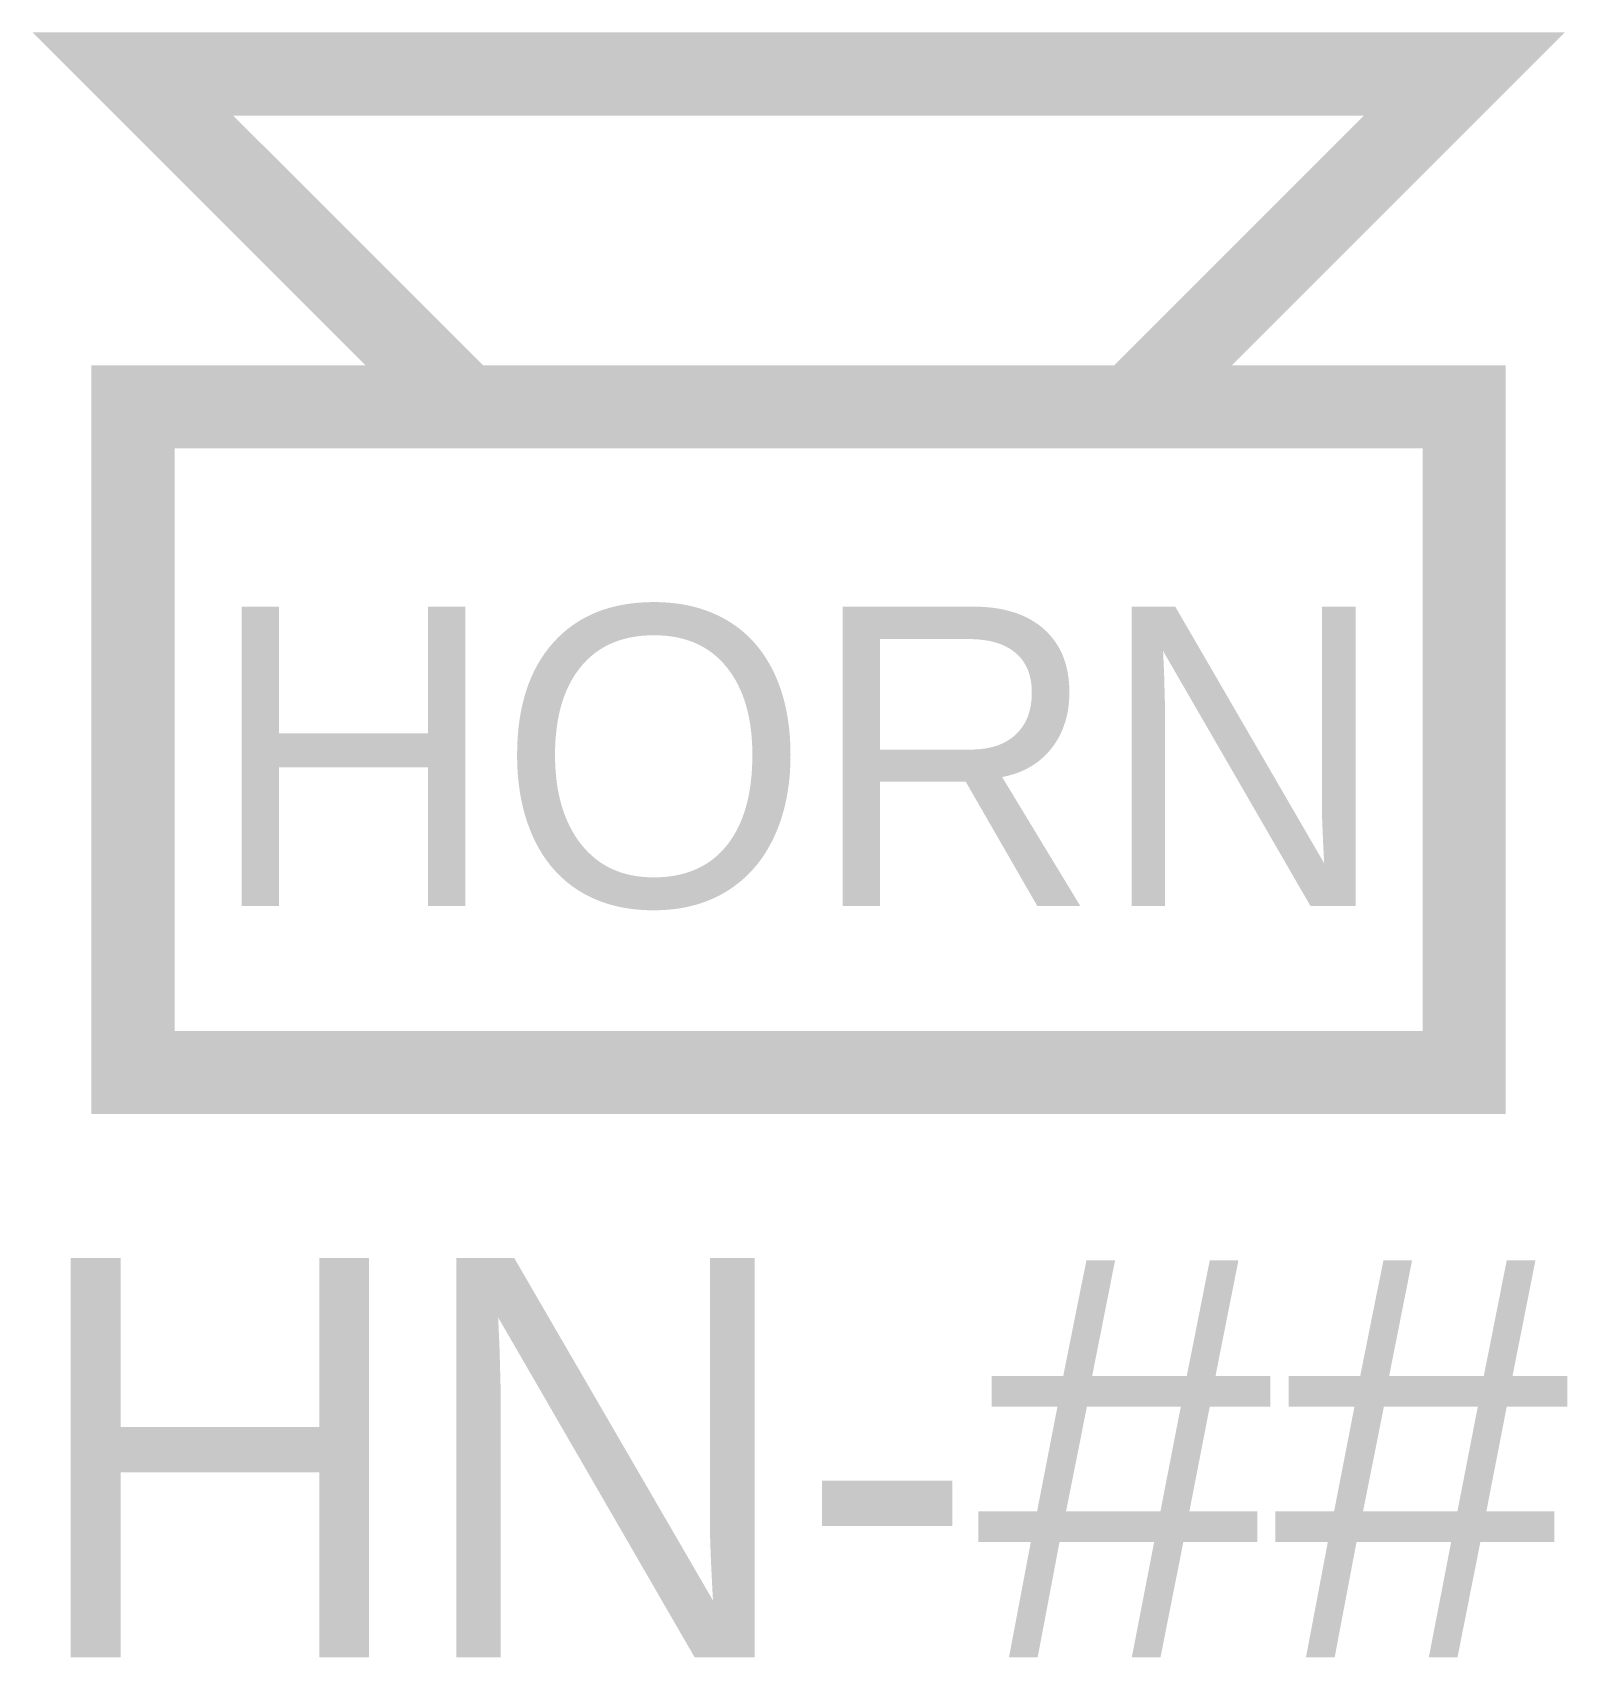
# Model space of a CAD drawing. Extents: x -0.23 to 0.231, y -0.276 to 0.212.
import ezdxf
from ezdxf.enums import TextEntityAlignment as Align

# ---------------------------------------------------------------- set-up
doc = ezdxf.new("R2010")
doc.units = 0
doc.header["$MEASUREMENT"] = 0
doc.layers.get('0').update_dxf_attribs({"color": 2, "linetype": 'CONTINUOUS'})
doc.layers.add('TEXT', color=7, linetype='CONTINUOUS')

msp = doc.modelspace()

# ---------------------------------------------------------------- linework, layer by layer
at = {"color": 5, "const_width": 0.025}
msp.add_lwpolyline([(-0.1, 0.1), (-0.2, 0.1), (-0.2, -0.1), (0.2, -0.1), (0.2, 0.1), (0.1, 0.1), (0.2, 0.2), (-0.2, 0.2), (-0.1, 0.1), (0.1, 0.1)], dxfattribs=at)

# ---------------------------------------------------------------- texts
at = {"layer": 'TEXT'}
for s, height, p in [('HORN', 0.09, (0, -0.05)), ('HN-##', 0.12, (0, -0.2758))]:
    msp.add_text(s, height=height, dxfattribs=at).set_placement(p, align=Align.CENTER)

doc.saveas('drawing.dxf')
